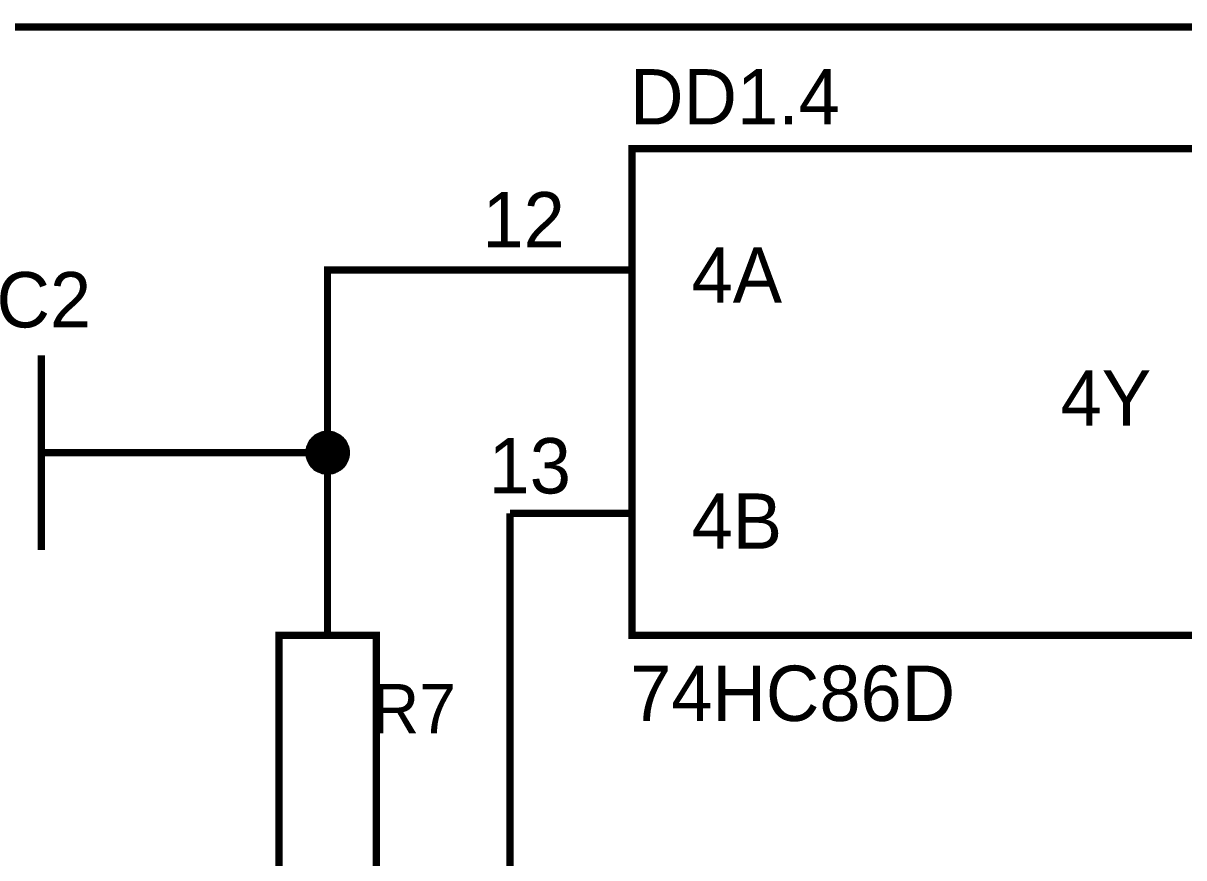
# Model space of a CAD drawing. Header units: millimetres. Extents: x 0 to 594, y 0 to 420.
# Drawn here: x 207.52 to 255.19, y 318.35 to 352.65 of the extents above; entities that cross this region are included whole.
import ezdxf

# ---------------------------------------------------------------- set-up
doc = ezdxf.new("R2010")
doc.units = ezdxf.units.MM
doc.layers.add('Sheet', color=255, linetype='Continuous')

msp = doc.modelspace()

# ---------------------------------------------------------------- linework, layer by layer
at = {"layer": 'Sheet'}
for points, const_width in [([(200.027, 352.495), (267.518, 352.495)], 0.3), ([(227.519, 342.498), (220.018, 342.498), (220.018, 334.995)], 0.3), ([(232.525, 342.498), (227.519, 342.498)], 0.3), ([(208.27, 334.995), (208.27, 338.991)], 0.3), ([(219.26, 334.995), (219.26, 335.027), (219.26, 335.074), (219.276, 335.106), (219.276, 335.153), (219.292, 335.185), (219.292, 335.217), (219.308, 335.248), (219.323, 335.28), (219.339, 335.327), (219.355, 335.359), (219.371, 335.39), (219.386, 335.422), (219.418, 335.454), (219.434, 335.469), (219.465, 335.501), (219.481, 335.532), (219.513, 335.548), (219.544, 335.58), (219.56, 335.596), (219.592, 335.627), (219.623, 335.643), (219.655, 335.659), (219.687, 335.675), (219.734, 335.69), (219.765, 335.706), (219.797, 335.722), (219.829, 335.722), (219.86, 335.738), (219.908, 335.738), (219.939, 335.754), (219.987, 335.754), (220.018, 335.754)], 0.3), ([(219.26, 334.995), (219.26, 335.027), (219.26, 335.074), (219.276, 335.106), (219.276, 335.153), (219.292, 335.185), (219.292, 335.217), (219.308, 335.248), (219.323, 335.28), (219.339, 335.327), (219.355, 335.359), (219.371, 335.39), (219.386, 335.422), (219.418, 335.454), (219.434, 335.469), (219.465, 335.501), (219.481, 335.532), (219.513, 335.548), (219.544, 335.58), (219.56, 335.596), (219.592, 335.627), (219.623, 335.643), (219.655, 335.659), (219.687, 335.675), (219.734, 335.69), (219.765, 335.706), (219.797, 335.722), (219.829, 335.722), (219.86, 335.738), (219.908, 335.738), (219.939, 335.754), (219.987, 335.754), (220.018, 335.754)], 0.3), ([(219.26, 334.995), (219.26, 335.027), (219.26, 335.074), (219.276, 335.106), (219.276, 335.153), (219.292, 335.185), (219.292, 335.217), (219.308, 335.248), (219.323, 335.28), (219.339, 335.327), (219.355, 335.359), (219.371, 335.39), (219.386, 335.422), (219.418, 335.454), (219.434, 335.469), (219.465, 335.501), (219.481, 335.532), (219.513, 335.548), (219.544, 335.58), (219.56, 335.596), (219.592, 335.627), (219.623, 335.643), (219.655, 335.659), (219.687, 335.675), (219.734, 335.69), (219.765, 335.706), (219.797, 335.722), (219.829, 335.722), (219.86, 335.738), (219.908, 335.738), (219.939, 335.754), (219.987, 335.754), (220.018, 335.754)], 0.3), ([(219.26, 334.995), (219.26, 335.027), (219.26, 335.074), (219.276, 335.106), (219.276, 335.153), (219.292, 335.185), (219.292, 335.217), (219.308, 335.248), (219.323, 335.28), (219.339, 335.327), (219.355, 335.359), (219.371, 335.39), (219.386, 335.422), (219.418, 335.454), (219.434, 335.469), (219.465, 335.501), (219.481, 335.532), (219.513, 335.548), (219.544, 335.58), (219.56, 335.596), (219.592, 335.627), (219.623, 335.643), (219.655, 335.659), (219.687, 335.675), (219.734, 335.69), (219.765, 335.706), (219.797, 335.722), (219.829, 335.722), (219.86, 335.738), (219.908, 335.738), (219.939, 335.754), (219.987, 335.754), (220.018, 335.754)], 0.3), ([(219.26, 334.995), (219.26, 335.027), (219.26, 335.074), (219.276, 335.106), (219.276, 335.153), (219.292, 335.185), (219.292, 335.217), (219.308, 335.248), (219.323, 335.28), (219.339, 335.327), (219.355, 335.359), (219.371, 335.39), (219.386, 335.422), (219.418, 335.454), (219.434, 335.469), (219.465, 335.501), (219.481, 335.532), (219.513, 335.548), (219.544, 335.58), (219.56, 335.596), (219.592, 335.627), (219.623, 335.643), (219.655, 335.659), (219.687, 335.675), (219.734, 335.69), (219.765, 335.706), (219.797, 335.722), (219.829, 335.722), (219.86, 335.738), (219.908, 335.738), (219.939, 335.754), (219.987, 335.754), (220.018, 335.754)], 0.0991), ([(219.26, 334.995), (219.26, 335.027), (219.26, 335.074), (219.276, 335.106), (219.276, 335.153), (219.292, 335.185), (219.292, 335.217), (219.308, 335.248), (219.323, 335.28), (219.339, 335.327), (219.355, 335.359), (219.371, 335.39), (219.386, 335.422), (219.418, 335.454), (219.434, 335.469), (219.465, 335.501), (219.481, 335.532), (219.513, 335.548), (219.544, 335.58), (219.56, 335.596), (219.592, 335.627), (219.623, 335.643), (219.655, 335.659), (219.687, 335.675), (219.734, 335.69), (219.765, 335.706), (219.797, 335.722), (219.829, 335.722), (219.86, 335.738), (219.908, 335.738), (219.939, 335.754), (219.987, 335.754), (220.018, 335.754)], 0.0991), ([(219.26, 334.995), (219.26, 335.027), (219.26, 335.074), (219.276, 335.106), (219.276, 335.153), (219.292, 335.185), (219.292, 335.217), (219.308, 335.248), (219.323, 335.28), (219.339, 335.327), (219.355, 335.359), (219.371, 335.39), (219.386, 335.422), (219.418, 335.454), (219.434, 335.469), (219.465, 335.501), (219.481, 335.532), (219.513, 335.548), (219.544, 335.58), (219.56, 335.596), (219.592, 335.627), (219.623, 335.643), (219.655, 335.659), (219.687, 335.675), (219.734, 335.69), (219.765, 335.706), (219.797, 335.722), (219.829, 335.722), (219.86, 335.738), (219.908, 335.738), (219.939, 335.754), (219.987, 335.754), (220.018, 335.754)], 0.0991), ([(219.26, 334.995), (219.26, 335.027), (219.26, 335.074), (219.276, 335.106), (219.276, 335.153), (219.292, 335.185), (219.292, 335.217), (219.308, 335.248), (219.323, 335.28), (219.339, 335.327), (219.355, 335.359), (219.371, 335.39), (219.386, 335.422), (219.418, 335.454), (219.434, 335.469), (219.465, 335.501), (219.481, 335.532), (219.513, 335.548), (219.544, 335.58), (219.56, 335.596), (219.592, 335.627), (219.623, 335.643), (219.655, 335.659), (219.687, 335.675), (219.734, 335.69), (219.765, 335.706), (219.797, 335.722), (219.829, 335.722), (219.86, 335.738), (219.908, 335.738), (219.939, 335.754), (219.987, 335.754), (220.018, 335.754)], 0.0991), ([(220.018, 335.754), (220.018, 335.754)], 0.3), ([(220.018, 335.754), (220.066, 335.754), (220.097, 335.754), (220.129, 335.738), (220.176, 335.738), (220.208, 335.722), (220.255, 335.722), (220.287, 335.706), (220.318, 335.69), (220.35, 335.675), (220.381, 335.659), (220.413, 335.643), (220.444, 335.627), (220.476, 335.596), (220.508, 335.58), (220.539, 335.548), (220.571, 335.532), (220.587, 335.501), (220.618, 335.469), (220.634, 335.454), (220.666, 335.422), (220.681, 335.39), (220.697, 335.359), (220.713, 335.327), (220.729, 335.28), (220.745, 335.248), (220.76, 335.217), (220.76, 335.185), (220.776, 335.153), (220.776, 335.106), (220.792, 335.074), (220.792, 335.027), (220.792, 334.995)], 0.3), ([(220.018, 335.754), (220.018, 335.754)], 0.3), ([(220.018, 335.754), (220.066, 335.754), (220.097, 335.754), (220.129, 335.738), (220.176, 335.738), (220.208, 335.722), (220.255, 335.722), (220.287, 335.706), (220.318, 335.69), (220.35, 335.675), (220.381, 335.659), (220.413, 335.643), (220.444, 335.627), (220.476, 335.596), (220.508, 335.58), (220.539, 335.548), (220.571, 335.532), (220.587, 335.501), (220.618, 335.469), (220.634, 335.454), (220.666, 335.422), (220.681, 335.39), (220.697, 335.359), (220.713, 335.327), (220.729, 335.28), (220.745, 335.248), (220.76, 335.217), (220.76, 335.185), (220.776, 335.153), (220.776, 335.106), (220.792, 335.074), (220.792, 335.027), (220.792, 334.995)], 0.3), ([(220.018, 335.754), (220.018, 335.754)], 0.3), ([(220.018, 335.754), (220.066, 335.754), (220.097, 335.754), (220.129, 335.738), (220.176, 335.738), (220.208, 335.722), (220.255, 335.722), (220.287, 335.706), (220.318, 335.69), (220.35, 335.675), (220.381, 335.659), (220.413, 335.643), (220.444, 335.627), (220.476, 335.596), (220.508, 335.58), (220.539, 335.548), (220.571, 335.532), (220.587, 335.501), (220.618, 335.469), (220.634, 335.454), (220.666, 335.422), (220.681, 335.39), (220.697, 335.359), (220.713, 335.327), (220.729, 335.28), (220.745, 335.248), (220.76, 335.217), (220.76, 335.185), (220.776, 335.153), (220.776, 335.106), (220.792, 335.074), (220.792, 335.027), (220.792, 334.995)], 0.3), ([(220.018, 335.754), (220.018, 335.754)], 0.3), ([(220.018, 335.754), (220.066, 335.754), (220.097, 335.754), (220.129, 335.738), (220.176, 335.738), (220.208, 335.722), (220.255, 335.722), (220.287, 335.706), (220.318, 335.69), (220.35, 335.675), (220.381, 335.659), (220.413, 335.643), (220.444, 335.627), (220.476, 335.596), (220.508, 335.58), (220.539, 335.548), (220.571, 335.532), (220.587, 335.501), (220.618, 335.469), (220.634, 335.454), (220.666, 335.422), (220.681, 335.39), (220.697, 335.359), (220.713, 335.327), (220.729, 335.28), (220.745, 335.248), (220.76, 335.217), (220.76, 335.185), (220.776, 335.153), (220.776, 335.106), (220.792, 335.074), (220.792, 335.027), (220.792, 334.995)], 0.3), ([(220.018, 335.754), (220.018, 335.754)], 0.0991), ([(220.018, 335.754), (220.066, 335.754), (220.097, 335.754), (220.129, 335.738), (220.176, 335.738), (220.208, 335.722), (220.255, 335.722), (220.287, 335.706), (220.318, 335.69), (220.35, 335.675), (220.381, 335.659), (220.413, 335.643), (220.444, 335.627), (220.476, 335.596), (220.508, 335.58), (220.539, 335.548), (220.571, 335.532), (220.587, 335.501), (220.618, 335.469), (220.634, 335.454), (220.666, 335.422), (220.681, 335.39), (220.697, 335.359), (220.713, 335.327), (220.729, 335.28), (220.745, 335.248), (220.76, 335.217), (220.76, 335.185), (220.776, 335.153), (220.776, 335.106), (220.792, 335.074), (220.792, 335.027), (220.792, 334.995)], 0.0991), ([(220.018, 335.754), (220.018, 335.754)], 0.0991), ([(220.018, 335.754), (220.066, 335.754), (220.097, 335.754), (220.129, 335.738), (220.176, 335.738), (220.208, 335.722), (220.255, 335.722), (220.287, 335.706), (220.318, 335.69), (220.35, 335.675), (220.381, 335.659), (220.413, 335.643), (220.444, 335.627), (220.476, 335.596), (220.508, 335.58), (220.539, 335.548), (220.571, 335.532), (220.587, 335.501), (220.618, 335.469), (220.634, 335.454), (220.666, 335.422), (220.681, 335.39), (220.697, 335.359), (220.713, 335.327), (220.729, 335.28), (220.745, 335.248), (220.76, 335.217), (220.76, 335.185), (220.776, 335.153), (220.776, 335.106), (220.792, 335.074), (220.792, 335.027), (220.792, 334.995)], 0.0991), ([(220.018, 335.754), (220.018, 335.754)], 0.0991), ([(220.018, 335.754), (220.066, 335.754), (220.097, 335.754), (220.129, 335.738), (220.176, 335.738), (220.208, 335.722), (220.255, 335.722), (220.287, 335.706), (220.318, 335.69), (220.35, 335.675), (220.381, 335.659), (220.413, 335.643), (220.444, 335.627), (220.476, 335.596), (220.508, 335.58), (220.539, 335.548), (220.571, 335.532), (220.587, 335.501), (220.618, 335.469), (220.634, 335.454), (220.666, 335.422), (220.681, 335.39), (220.697, 335.359), (220.713, 335.327), (220.729, 335.28), (220.745, 335.248), (220.76, 335.217), (220.76, 335.185), (220.776, 335.153), (220.776, 335.106), (220.792, 335.074), (220.792, 335.027), (220.792, 334.995)], 0.0991), ([(220.018, 335.754), (220.018, 335.754)], 0.0991), ([(220.018, 335.754), (220.066, 335.754), (220.097, 335.754), (220.129, 335.738), (220.176, 335.738), (220.208, 335.722), (220.255, 335.722), (220.287, 335.706), (220.318, 335.69), (220.35, 335.675), (220.381, 335.659), (220.413, 335.643), (220.444, 335.627), (220.476, 335.596), (220.508, 335.58), (220.539, 335.548), (220.571, 335.532), (220.587, 335.501), (220.618, 335.469), (220.634, 335.454), (220.666, 335.422), (220.681, 335.39), (220.697, 335.359), (220.713, 335.327), (220.729, 335.28), (220.745, 335.248), (220.76, 335.217), (220.76, 335.185), (220.776, 335.153), (220.776, 335.106), (220.792, 335.074), (220.792, 335.027), (220.792, 334.995)], 0.0991), ([(208.27, 334.995), (212.517, 334.995)], 0.3), ([(208.27, 334.995), (208.27, 331)], 0.3), ([(212.517, 334.995), (220.018, 334.995), (220.018, 332.5)], 0.3), ([(220.018, 334.237), (219.987, 334.237), (219.939, 334.237), (219.908, 334.253), (219.86, 334.253), (219.829, 334.253), (219.797, 334.269), (219.765, 334.285), (219.734, 334.301), (219.687, 334.316), (219.655, 334.332), (219.623, 334.348), (219.592, 334.364), (219.56, 334.38), (219.544, 334.411), (219.513, 334.427), (219.481, 334.458), (219.465, 334.49), (219.434, 334.506), (219.418, 334.537), (219.386, 334.569), (219.371, 334.601), (219.355, 334.632), (219.339, 334.664), (219.323, 334.695), (219.308, 334.727), (219.292, 334.774), (219.292, 334.806), (219.276, 334.838), (219.276, 334.885), (219.26, 334.917), (219.26, 334.948), (219.26, 334.995)], 0.3), ([(219.26, 334.995), (219.26, 334.995)], 0.3), ([(220.018, 334.237), (219.987, 334.237), (219.939, 334.237), (219.908, 334.253), (219.86, 334.253), (219.829, 334.253), (219.797, 334.269), (219.765, 334.285), (219.734, 334.301), (219.687, 334.316), (219.655, 334.332), (219.623, 334.348), (219.592, 334.364), (219.56, 334.38), (219.544, 334.411), (219.513, 334.427), (219.481, 334.458), (219.465, 334.49), (219.434, 334.506), (219.418, 334.537), (219.386, 334.569), (219.371, 334.601), (219.355, 334.632), (219.339, 334.664), (219.323, 334.695), (219.308, 334.727), (219.292, 334.774), (219.292, 334.806), (219.276, 334.838), (219.276, 334.885), (219.26, 334.917), (219.26, 334.948), (219.26, 334.995)], 0.3), ([(219.26, 334.995), (219.26, 334.995)], 0.3), ([(220.018, 334.237), (219.987, 334.237), (219.939, 334.237), (219.908, 334.253), (219.86, 334.253), (219.829, 334.253), (219.797, 334.269), (219.765, 334.285), (219.734, 334.301), (219.687, 334.316), (219.655, 334.332), (219.623, 334.348), (219.592, 334.364), (219.56, 334.38), (219.544, 334.411), (219.513, 334.427), (219.481, 334.458), (219.465, 334.49), (219.434, 334.506), (219.418, 334.537), (219.386, 334.569), (219.371, 334.601), (219.355, 334.632), (219.339, 334.664), (219.323, 334.695), (219.308, 334.727), (219.292, 334.774), (219.292, 334.806), (219.276, 334.838), (219.276, 334.885), (219.26, 334.917), (219.26, 334.948), (219.26, 334.995)], 0.3), ([(219.26, 334.995), (219.26, 334.995)], 0.3), ([(220.018, 334.237), (219.987, 334.237), (219.939, 334.237), (219.908, 334.253), (219.86, 334.253), (219.829, 334.253), (219.797, 334.269), (219.765, 334.285), (219.734, 334.301), (219.687, 334.316), (219.655, 334.332), (219.623, 334.348), (219.592, 334.364), (219.56, 334.38), (219.544, 334.411), (219.513, 334.427), (219.481, 334.458), (219.465, 334.49), (219.434, 334.506), (219.418, 334.537), (219.386, 334.569), (219.371, 334.601), (219.355, 334.632), (219.339, 334.664), (219.323, 334.695), (219.308, 334.727), (219.292, 334.774), (219.292, 334.806), (219.276, 334.838), (219.276, 334.885), (219.26, 334.917), (219.26, 334.948), (219.26, 334.995)], 0.3), ([(219.26, 334.995), (219.26, 334.995)], 0.3), ([(220.792, 334.995), (220.792, 334.948), (220.792, 334.917), (220.776, 334.885), (220.776, 334.838), (220.76, 334.806), (220.76, 334.774), (220.745, 334.727), (220.729, 334.695), (220.713, 334.664), (220.697, 334.632), (220.681, 334.601), (220.666, 334.569), (220.634, 334.537), (220.618, 334.506), (220.587, 334.49), (220.571, 334.458), (220.539, 334.427), (220.508, 334.411), (220.476, 334.38), (220.444, 334.364), (220.413, 334.348), (220.381, 334.332), (220.35, 334.316), (220.318, 334.301), (220.287, 334.285), (220.255, 334.269), (220.208, 334.253), (220.176, 334.253), (220.129, 334.253), (220.097, 334.237), (220.066, 334.237), (220.018, 334.237)], 0.3), ([(220.792, 334.995), (220.792, 334.948), (220.792, 334.917), (220.776, 334.885), (220.776, 334.838), (220.76, 334.806), (220.76, 334.774), (220.745, 334.727), (220.729, 334.695), (220.713, 334.664), (220.697, 334.632), (220.681, 334.601), (220.666, 334.569), (220.634, 334.537), (220.618, 334.506), (220.587, 334.49), (220.571, 334.458), (220.539, 334.427), (220.508, 334.411), (220.476, 334.38), (220.444, 334.364), (220.413, 334.348), (220.381, 334.332), (220.35, 334.316), (220.318, 334.301), (220.287, 334.285), (220.255, 334.269), (220.208, 334.253), (220.176, 334.253), (220.129, 334.253), (220.097, 334.237), (220.066, 334.237), (220.018, 334.237)], 0.3), ([(220.792, 334.995), (220.792, 334.948), (220.792, 334.917), (220.776, 334.885), (220.776, 334.838), (220.76, 334.806), (220.76, 334.774), (220.745, 334.727), (220.729, 334.695), (220.713, 334.664), (220.697, 334.632), (220.681, 334.601), (220.666, 334.569), (220.634, 334.537), (220.618, 334.506), (220.587, 334.49), (220.571, 334.458), (220.539, 334.427), (220.508, 334.411), (220.476, 334.38), (220.444, 334.364), (220.413, 334.348), (220.381, 334.332), (220.35, 334.316), (220.318, 334.301), (220.287, 334.285), (220.255, 334.269), (220.208, 334.253), (220.176, 334.253), (220.129, 334.253), (220.097, 334.237), (220.066, 334.237), (220.018, 334.237)], 0.3), ([(220.792, 334.995), (220.792, 334.948), (220.792, 334.917), (220.776, 334.885), (220.776, 334.838), (220.76, 334.806), (220.76, 334.774), (220.745, 334.727), (220.729, 334.695), (220.713, 334.664), (220.697, 334.632), (220.681, 334.601), (220.666, 334.569), (220.634, 334.537), (220.618, 334.506), (220.587, 334.49), (220.571, 334.458), (220.539, 334.427), (220.508, 334.411), (220.476, 334.38), (220.444, 334.364), (220.413, 334.348), (220.381, 334.332), (220.35, 334.316), (220.318, 334.301), (220.287, 334.285), (220.255, 334.269), (220.208, 334.253), (220.176, 334.253), (220.129, 334.253), (220.097, 334.237), (220.066, 334.237), (220.018, 334.237)], 0.3), ([(220.792, 334.995), (220.792, 334.995), (220.792, 334.995), (220.792, 334.995), (220.792, 334.995), (220.792, 334.995), (220.792, 334.995), (220.792, 334.995), (220.792, 334.995), (220.792, 334.995), (220.792, 334.995), (220.792, 334.995), (220.792, 334.995), (220.792, 334.995), (220.792, 334.995), (220.792, 334.995), (220.792, 334.995), (220.792, 334.995), (220.792, 334.995), (220.792, 334.995), (220.792, 334.995), (220.792, 334.995), (220.792, 334.995), (220.792, 334.995), (220.792, 334.995), (220.792, 334.995), (220.792, 334.995), (220.792, 334.995), (220.792, 334.995), (220.792, 334.995), (220.792, 334.995), (220.792, 334.995), (220.792, 334.995)], 0.3), ([(220.792, 334.995), (220.792, 334.995)], 0.3), ([(220.792, 334.995), (220.792, 334.995), (220.792, 334.995), (220.792, 334.995), (220.792, 334.995), (220.792, 334.995), (220.792, 334.995), (220.792, 334.995), (220.792, 334.995), (220.792, 334.995), (220.792, 334.995), (220.792, 334.995), (220.792, 334.995), (220.792, 334.995), (220.792, 334.995), (220.792, 334.995), (220.792, 334.995), (220.792, 334.995), (220.792, 334.995), (220.792, 334.995), (220.792, 334.995), (220.792, 334.995), (220.792, 334.995), (220.792, 334.995), (220.792, 334.995), (220.792, 334.995), (220.792, 334.995), (220.792, 334.995), (220.792, 334.995), (220.792, 334.995), (220.792, 334.995), (220.792, 334.995), (220.792, 334.995)], 0.3), ([(220.792, 334.995), (220.792, 334.995)], 0.3), ([(220.792, 334.995), (220.792, 334.995), (220.792, 334.995), (220.792, 334.995), (220.792, 334.995), (220.792, 334.995), (220.792, 334.995), (220.792, 334.995), (220.792, 334.995), (220.792, 334.995), (220.792, 334.995), (220.792, 334.995), (220.792, 334.995), (220.792, 334.995), (220.792, 334.995), (220.792, 334.995), (220.792, 334.995), (220.792, 334.995), (220.792, 334.995), (220.792, 334.995), (220.792, 334.995), (220.792, 334.995), (220.792, 334.995), (220.792, 334.995), (220.792, 334.995), (220.792, 334.995), (220.792, 334.995), (220.792, 334.995), (220.792, 334.995), (220.792, 334.995), (220.792, 334.995), (220.792, 334.995), (220.792, 334.995)], 0.3), ([(220.792, 334.995), (220.792, 334.995)], 0.3), ([(220.792, 334.995), (220.792, 334.995), (220.792, 334.995), (220.792, 334.995), (220.792, 334.995), (220.792, 334.995), (220.792, 334.995), (220.792, 334.995), (220.792, 334.995), (220.792, 334.995), (220.792, 334.995), (220.792, 334.995), (220.792, 334.995), (220.792, 334.995), (220.792, 334.995), (220.792, 334.995), (220.792, 334.995), (220.792, 334.995), (220.792, 334.995), (220.792, 334.995), (220.792, 334.995), (220.792, 334.995), (220.792, 334.995), (220.792, 334.995), (220.792, 334.995), (220.792, 334.995), (220.792, 334.995), (220.792, 334.995), (220.792, 334.995), (220.792, 334.995), (220.792, 334.995), (220.792, 334.995), (220.792, 334.995)], 0.3), ([(220.792, 334.995), (220.792, 334.995)], 0.3), ([(220.018, 334.237), (219.987, 334.237), (219.939, 334.237), (219.908, 334.253), (219.86, 334.253), (219.829, 334.253), (219.797, 334.269), (219.765, 334.285), (219.734, 334.301), (219.687, 334.316), (219.655, 334.332), (219.623, 334.348), (219.592, 334.364), (219.56, 334.38), (219.544, 334.411), (219.513, 334.427), (219.481, 334.458), (219.465, 334.49), (219.434, 334.506), (219.418, 334.537), (219.386, 334.569), (219.371, 334.601), (219.355, 334.632), (219.339, 334.664), (219.323, 334.695), (219.308, 334.727), (219.292, 334.774), (219.292, 334.806), (219.276, 334.838), (219.276, 334.885), (219.26, 334.917), (219.26, 334.948), (219.26, 334.995)], 0.0991), ([(219.26, 334.995), (219.26, 334.995)], 0.0991), ([(220.018, 334.237), (219.987, 334.237), (219.939, 334.237), (219.908, 334.253), (219.86, 334.253), (219.829, 334.253), (219.797, 334.269), (219.765, 334.285), (219.734, 334.301), (219.687, 334.316), (219.655, 334.332), (219.623, 334.348), (219.592, 334.364), (219.56, 334.38), (219.544, 334.411), (219.513, 334.427), (219.481, 334.458), (219.465, 334.49), (219.434, 334.506), (219.418, 334.537), (219.386, 334.569), (219.371, 334.601), (219.355, 334.632), (219.339, 334.664), (219.323, 334.695), (219.308, 334.727), (219.292, 334.774), (219.292, 334.806), (219.276, 334.838), (219.276, 334.885), (219.26, 334.917), (219.26, 334.948), (219.26, 334.995)], 0.0991), ([(219.26, 334.995), (219.26, 334.995)], 0.0991), ([(220.018, 334.237), (219.987, 334.237), (219.939, 334.237), (219.908, 334.253), (219.86, 334.253), (219.829, 334.253), (219.797, 334.269), (219.765, 334.285), (219.734, 334.301), (219.687, 334.316), (219.655, 334.332), (219.623, 334.348), (219.592, 334.364), (219.56, 334.38), (219.544, 334.411), (219.513, 334.427), (219.481, 334.458), (219.465, 334.49), (219.434, 334.506), (219.418, 334.537), (219.386, 334.569), (219.371, 334.601), (219.355, 334.632), (219.339, 334.664), (219.323, 334.695), (219.308, 334.727), (219.292, 334.774), (219.292, 334.806), (219.276, 334.838), (219.276, 334.885), (219.26, 334.917), (219.26, 334.948), (219.26, 334.995)], 0.0991), ([(219.26, 334.995), (219.26, 334.995)], 0.0991), ([(220.018, 334.237), (219.987, 334.237), (219.939, 334.237), (219.908, 334.253), (219.86, 334.253), (219.829, 334.253), (219.797, 334.269), (219.765, 334.285), (219.734, 334.301), (219.687, 334.316), (219.655, 334.332), (219.623, 334.348), (219.592, 334.364), (219.56, 334.38), (219.544, 334.411), (219.513, 334.427), (219.481, 334.458), (219.465, 334.49), (219.434, 334.506), (219.418, 334.537), (219.386, 334.569), (219.371, 334.601), (219.355, 334.632), (219.339, 334.664), (219.323, 334.695), (219.308, 334.727), (219.292, 334.774), (219.292, 334.806), (219.276, 334.838), (219.276, 334.885), (219.26, 334.917), (219.26, 334.948), (219.26, 334.995)], 0.0991), ([(219.26, 334.995), (219.26, 334.995)], 0.0991), ([(220.792, 334.995), (220.792, 334.948), (220.792, 334.917), (220.776, 334.885), (220.776, 334.838), (220.76, 334.806), (220.76, 334.774), (220.745, 334.727), (220.729, 334.695), (220.713, 334.664), (220.697, 334.632), (220.681, 334.601), (220.666, 334.569), (220.634, 334.537), (220.618, 334.506), (220.587, 334.49), (220.571, 334.458), (220.539, 334.427), (220.508, 334.411), (220.476, 334.38), (220.444, 334.364), (220.413, 334.348), (220.381, 334.332), (220.35, 334.316), (220.318, 334.301), (220.287, 334.285), (220.255, 334.269), (220.208, 334.253), (220.176, 334.253), (220.129, 334.253), (220.097, 334.237), (220.066, 334.237), (220.018, 334.237)], 0.0991), ([(220.792, 334.995), (220.792, 334.948), (220.792, 334.917), (220.776, 334.885), (220.776, 334.838), (220.76, 334.806), (220.76, 334.774), (220.745, 334.727), (220.729, 334.695), (220.713, 334.664), (220.697, 334.632), (220.681, 334.601), (220.666, 334.569), (220.634, 334.537), (220.618, 334.506), (220.587, 334.49), (220.571, 334.458), (220.539, 334.427), (220.508, 334.411), (220.476, 334.38), (220.444, 334.364), (220.413, 334.348), (220.381, 334.332), (220.35, 334.316), (220.318, 334.301), (220.287, 334.285), (220.255, 334.269), (220.208, 334.253), (220.176, 334.253), (220.129, 334.253), (220.097, 334.237), (220.066, 334.237), (220.018, 334.237)], 0.0991), ([(220.792, 334.995), (220.792, 334.948), (220.792, 334.917), (220.776, 334.885), (220.776, 334.838), (220.76, 334.806), (220.76, 334.774), (220.745, 334.727), (220.729, 334.695), (220.713, 334.664), (220.697, 334.632), (220.681, 334.601), (220.666, 334.569), (220.634, 334.537), (220.618, 334.506), (220.587, 334.49), (220.571, 334.458), (220.539, 334.427), (220.508, 334.411), (220.476, 334.38), (220.444, 334.364), (220.413, 334.348), (220.381, 334.332), (220.35, 334.316), (220.318, 334.301), (220.287, 334.285), (220.255, 334.269), (220.208, 334.253), (220.176, 334.253), (220.129, 334.253), (220.097, 334.237), (220.066, 334.237), (220.018, 334.237)], 0.0991), ([(220.792, 334.995), (220.792, 334.948), (220.792, 334.917), (220.776, 334.885), (220.776, 334.838), (220.76, 334.806), (220.76, 334.774), (220.745, 334.727), (220.729, 334.695), (220.713, 334.664), (220.697, 334.632), (220.681, 334.601), (220.666, 334.569), (220.634, 334.537), (220.618, 334.506), (220.587, 334.49), (220.571, 334.458), (220.539, 334.427), (220.508, 334.411), (220.476, 334.38), (220.444, 334.364), (220.413, 334.348), (220.381, 334.332), (220.35, 334.316), (220.318, 334.301), (220.287, 334.285), (220.255, 334.269), (220.208, 334.253), (220.176, 334.253), (220.129, 334.253), (220.097, 334.237), (220.066, 334.237), (220.018, 334.237)], 0.0991), ([(220.792, 334.995), (220.792, 334.995), (220.792, 334.995), (220.792, 334.995), (220.792, 334.995), (220.792, 334.995), (220.792, 334.995), (220.792, 334.995), (220.792, 334.995), (220.792, 334.995), (220.792, 334.995), (220.792, 334.995), (220.792, 334.995), (220.792, 334.995), (220.792, 334.995), (220.792, 334.995), (220.792, 334.995), (220.792, 334.995), (220.792, 334.995), (220.792, 334.995), (220.792, 334.995), (220.792, 334.995), (220.792, 334.995), (220.792, 334.995), (220.792, 334.995), (220.792, 334.995), (220.792, 334.995), (220.792, 334.995), (220.792, 334.995), (220.792, 334.995), (220.792, 334.995), (220.792, 334.995), (220.792, 334.995)], 0.0991), ([(220.792, 334.995), (220.792, 334.995)], 0.0991), ([(220.792, 334.995), (220.792, 334.995), (220.792, 334.995), (220.792, 334.995), (220.792, 334.995), (220.792, 334.995), (220.792, 334.995), (220.792, 334.995), (220.792, 334.995), (220.792, 334.995), (220.792, 334.995), (220.792, 334.995), (220.792, 334.995), (220.792, 334.995), (220.792, 334.995), (220.792, 334.995), (220.792, 334.995), (220.792, 334.995), (220.792, 334.995), (220.792, 334.995), (220.792, 334.995), (220.792, 334.995), (220.792, 334.995), (220.792, 334.995), (220.792, 334.995), (220.792, 334.995), (220.792, 334.995), (220.792, 334.995), (220.792, 334.995), (220.792, 334.995), (220.792, 334.995), (220.792, 334.995), (220.792, 334.995)], 0.0991), ([(220.792, 334.995), (220.792, 334.995)], 0.0991), ([(220.792, 334.995), (220.792, 334.995), (220.792, 334.995), (220.792, 334.995), (220.792, 334.995), (220.792, 334.995), (220.792, 334.995), (220.792, 334.995), (220.792, 334.995), (220.792, 334.995), (220.792, 334.995), (220.792, 334.995), (220.792, 334.995), (220.792, 334.995), (220.792, 334.995), (220.792, 334.995), (220.792, 334.995), (220.792, 334.995), (220.792, 334.995), (220.792, 334.995), (220.792, 334.995), (220.792, 334.995), (220.792, 334.995), (220.792, 334.995), (220.792, 334.995), (220.792, 334.995), (220.792, 334.995), (220.792, 334.995), (220.792, 334.995), (220.792, 334.995), (220.792, 334.995), (220.792, 334.995), (220.792, 334.995)], 0.0991), ([(220.792, 334.995), (220.792, 334.995)], 0.0991), ([(220.792, 334.995), (220.792, 334.995), (220.792, 334.995), (220.792, 334.995), (220.792, 334.995), (220.792, 334.995), (220.792, 334.995), (220.792, 334.995), (220.792, 334.995), (220.792, 334.995), (220.792, 334.995), (220.792, 334.995), (220.792, 334.995), (220.792, 334.995), (220.792, 334.995), (220.792, 334.995), (220.792, 334.995), (220.792, 334.995), (220.792, 334.995), (220.792, 334.995), (220.792, 334.995), (220.792, 334.995), (220.792, 334.995), (220.792, 334.995), (220.792, 334.995), (220.792, 334.995), (220.792, 334.995), (220.792, 334.995), (220.792, 334.995), (220.792, 334.995), (220.792, 334.995), (220.792, 334.995), (220.792, 334.995)], 0.0991), ([(220.792, 334.995), (220.792, 334.995)], 0.0991), ([(220.018, 327.493), (220.018, 332.5)], 0.3), ([(232.525, 332.5), (227.519, 332.5)], 0.3), ([(227.519, 332.5), (227.519, 307.498), (227.519, 297.5)], 0.3)]:
    msp.add_lwpolyline(points, dxfattribs=dict(at, const_width=const_width))
at = {"layer": 'Sheet', "const_width": 0.3}
for points in [[(232.525, 347.489), (257.522, 347.489), (257.522, 327.493), (232.525, 327.493), (232.525, 347.489)], [(218.028, 327.493), (222.024, 327.493), (222.024, 317.495), (218.028, 317.495), (218.028, 327.493)]]:
    msp.add_lwpolyline(points, close=True, dxfattribs=at)
at = {"layer": 'Sheet', "const_width": 0.762}
msp.add_lwpolyline([(219.619, 335, 1), (220.381, 335, 1)], format="xyb", close=True, dxfattribs=at)

# ---------------------------------------------------------------- texts
at = {"layer": 'Sheet'}
for s, height, p in [('DD1.4', 2.2744, (232.446, 348.484)), ('12', 2.2744, (226.382, 343.43)), ('4A', 2.2744, (234.972, 341.155)), ('C2', 2.2744, (206.422, 340.144)), ('4Y', 2.2744, (250.132, 336.101)), ('13', 2.2744, (226.635, 333.321)), ('4B', 2.2744, (234.972, 331.047)), ('74HC86D', 2.2744, (232.446, 323.971)), ('R7', 2.0217, (221.834, 323.466))]:
    msp.add_text(s, height=height, dxfattribs=at).set_placement(p)

doc.saveas('drawing.dxf')
